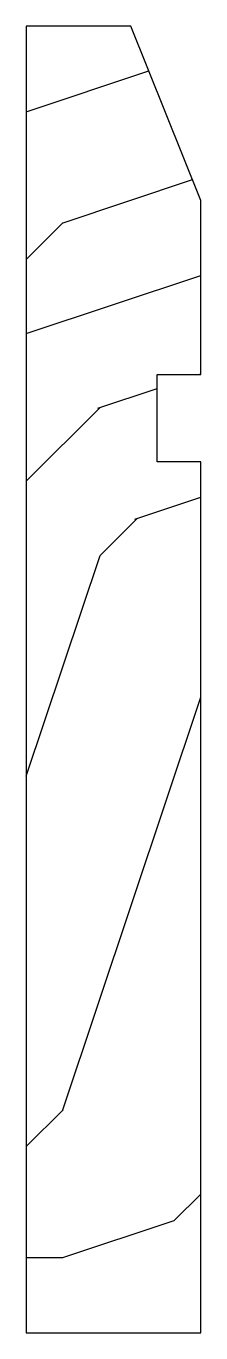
# Model space of a CAD drawing. Header units: millimetres. Extents: x 0 to 20, y 0 to 150.
import ezdxf

# ---------------------------------------------------------------- set-up
doc = ezdxf.new("R2010")
doc.units = ezdxf.units.MM

msp = doc.modelspace()

# ---------------------------------------------------------------- hatches: boundary and pattern name
h = msp.add_hatch()
h.set_pattern_fill('木截面', color=251, scale=120, angle=45, style=0, pattern_type=2)
h.set_pattern_definition([(45, (-98327.55, 11467.93), (1e-14, 169.70563), [6, -114]), (45, (-98395.43, 11417.02), (1e-14, 169.70563), [12, -108]), (45, (-98344.52, 11476.41), (1e-14, 169.70563), [6, -114]), (45, (-98403.92, 11433.99), (1e-14, 169.70563), [6, -114]), (45, (-98357.25, 11489.14), (1e-14, 169.70563), [6, -114]), (45, (-98408.16, 11446.71), (1e-14, 169.70563), [6, -114]), (45, (-98365.74, 11497.63), (1e-14, 169.70563), [6, -114]), (45, (-98420.89, 11459.44), (1e-14, 169.70563), [6, -66, 6, -42]), (45, (-98429.38, 11467.93), (1e-14, 169.70563), [12, -60, 6, -42]), (45, (-98446.35, 11476.41), (1e-14, 169.70563), [6, -18, 6, -48, 6, -36]), (45, (-98459.07, 11480.66), (1e-14, 169.70563), [6, -24, 12, -78]), (45, (-98408.16, 11540.05), (1e-14, 169.70563), [6, -114]), (45, (-98467.56, 11489.14), (1e-14, 169.70563), [6, -30, 6, -78]), (90, (-98395.435, 11400.045), (-84.852814, 84.852814), [16.97052, -152.73511]), (90, (-98323.31, 11472.17), (-84.852814, 84.852814), [33.94112, -135.7645]), (90, (-98365.74, 11514.6), (-84.852814, 84.852814), [8.4852, -161.22043]), (90, (-98446.35, 11450.96), (-84.852814, 84.852814), [25.45584, -144.24979]), (90, (-98374.22, 11523.08), (-84.852814, 84.852814), [42.42641, -127.27922]), (90, (-98386.95, 11535.81), (-84.852814, 84.852814), [25.45584, -144.24979]), (0, (-98412.405, 11527.325), (84.852814, 84.852814), [8.4852, -161.22043]), (0, (-98374.22, 11429.74), (84.852814, 84.852814), [16.97052, -152.73511]), (0, (-98403.92, 11467.93), (84.852814, 84.852814), [16.97052, -152.73511]), (0, (-98361.49, 11476.41), (84.852814, 84.852814), [16.97052, -152.73511]), (0, (-98399.68, 11506.11), (84.852814, 84.852814), [16.97052, -152.73511]), (0, (-98403.92, 11518.84), (84.852814, 84.852814), [25.45584, -144.24979]), (0, (-98374.22, 11446.714), (84.852814, 84.852814), [25.45584, -144.24979]), (0, (-98365.74, 11463.685), (84.852814, 84.852814), [25.45584, -144.24979]), (0, (-98408.16, 11480.656), (84.852814, 84.852814), [25.45584, -144.24979]), (0, (-98403.92, 11493.38), (84.852814, 84.852814), [25.45584, -144.24979]), (71.56505, (-98408.16, 11421.26), (84.852814, 84.852814), [13.4164, -254.91175]), (71.56505, (-98340.28, 11480.656), (84.852814, 84.852814), [53.66563, -214.66253]), (71.56505, (-98353.01, 11493.384), (84.852814, 84.852814), [53.66563, -214.66253]), (71.56505, (-98361.494, 11501.87), (84.852814, 84.852814), [53.66568, -80.4, 26.8332, -107.42928]), (71.56505, (-98365.736, 11523.08), (84.852814, 84.852814), [13.4164, -254.91175]), (71.56505, (-98471.8, 11476.413), (84.852814, 84.852814), [13.4164, -254.91175]), (71.56505, (-98403.92, 11544.295), (84.852814, 84.852814), [26.83282, -241.49534]), (18.43495, (-98348.766, 11446.714), (84.852814, 84.852814), [26.83282, -241.49534]), (18.43495, (-98399.68, 11438.23), (84.852814, 84.852814), [26.83282, -241.49534]), (18.43495, (-98386.95, 11425.5), (84.852814, 84.852814), [13.4164, -254.91134]), (18.43495, (-98403.92, 11450.957), (84.852814, 84.852814), [40.24922, -228.07893]), (18.43495, (-98386.95, 11467.93), (84.852814, 84.852814), [26.83282, -241.49534]), (18.43495, (-98382.707, 11480.656), (84.852814, 84.852814), [26.83282, -241.49534]), (18.43495, (-98416.65, 11463.685), (84.852814, 84.852814), [13.4164, -254.91134]), (18.43495, (-98420.89, 11476.413), (84.852814, 84.852814), [13.4164, -254.91134]), (18.43495, (-98403.92, 11527.325), (84.852814, 84.852814), [13.4164, -254.91134]), (18.43495, (-98378.464, 11493.384), (84.852814, 84.852814), [13.4164, -254.91134]), (18.43495, (-98442.104, 11480.656), (84.852814, 84.852814), [40.24922, -228.07893]), (18.43495, (-98454.83, 11484.9), (84.852814, 84.852814), [26.83282, -241.49534]), (18.43495, (-98382.707, 11506.11), (84.852814, 84.852814), [13.416, -120.744, 13.416, -120.75216]), (18.43495, (-98425.133, 11497.626), (84.852814, 84.852814), [26.83282, -241.49534]), (18.43495, (-98429.376, 11510.354), (84.852814, 84.852814), [26.83282, -241.49534]), (18.43495, (-98463.317, 11493.384), (84.852814, 84.852814), [26.83282, -241.49534]), (18.43495, (-98437.86, 11518.84), (84.852814, 84.852814), [26.83282, -241.49534])])
h.paths.add_polyline_path([(20, 100), (15, 100), (15, 110), (20, 110), (20, 130), (12, 150), (0, 150), (0, 0), (20, 0)])

# ---------------------------------------------------------------- linework, layer by layer
msp.add_lwpolyline([(20, 100), (15, 100), (15, 110), (20, 110), (20, 130), (12, 150), (0, 150), (0, 0), (20, 0)], close=True)

doc.saveas('drawing.dxf')
